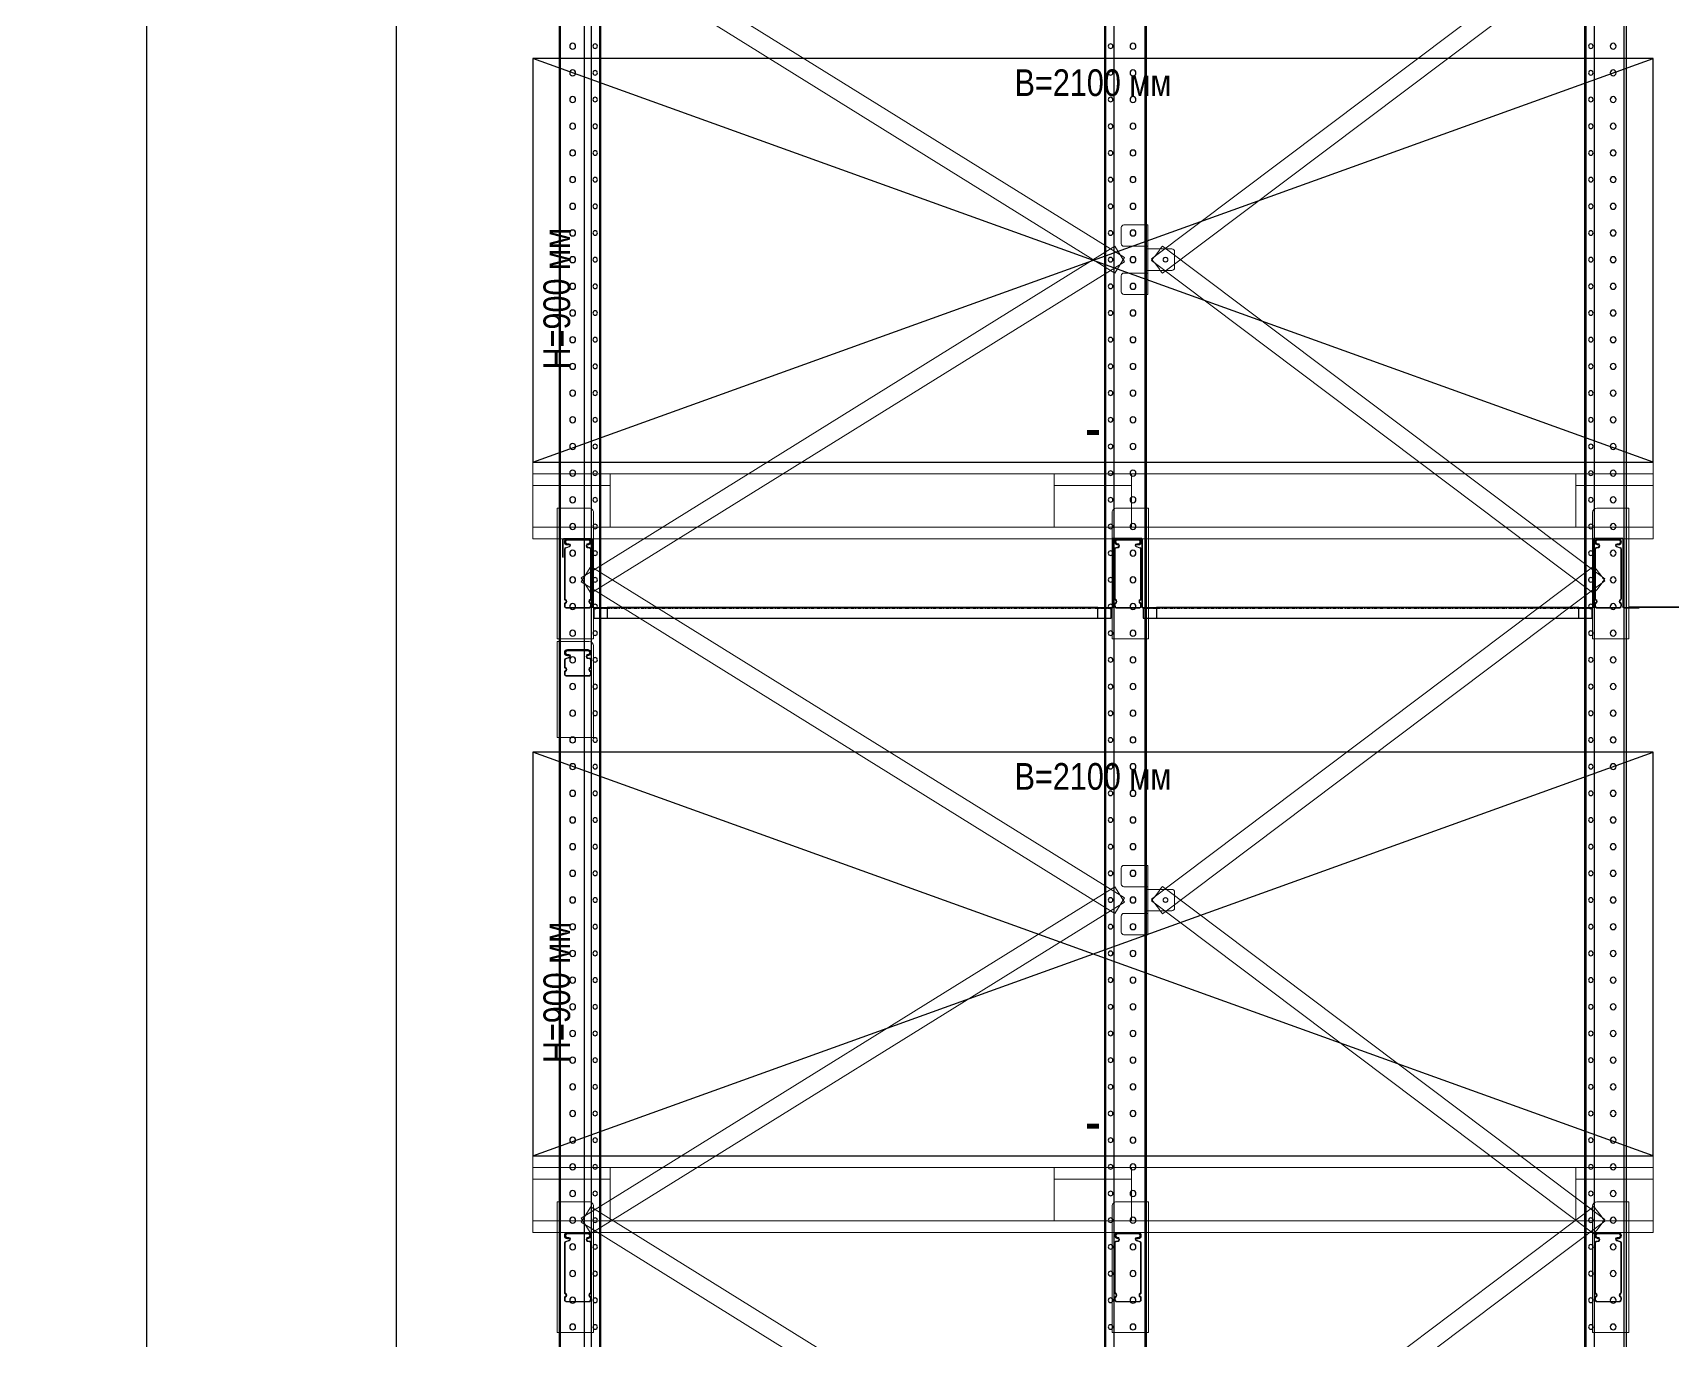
# Model space of a CAD drawing. Header units: millimetres. Extents: x 2140 to 223837, y 2113 to 170313.
# Drawn here: x 196570 to 199643, y 116220 to 118670 of the extents above; entities that cross this region are included whole.
import ezdxf

# ---------------------------------------------------------------- set-up
doc = ezdxf.new("R2010")
doc.units = ezdxf.units.MM
doc.linetypes.add('PHANTOM', pattern=[12.7, 6.35, -1.27, 1.27, -1.27, 1.27, -1.27])
doc.layers.add('0_ANNOT_Dimensions', color=7, linetype='Continuous')
doc.layers.add('2.Стойка', color=7, linetype='Continuous')
for name, color, linetype, lineweight in [('1.Балка', 5, 'Continuous', 0), ('20.Груз', 7, 'Continuous', 0), ('25.Размера', 7, 'Continuous', 0), ('42.Наращиватель рамы', 7, 'Continuous', 0), ('7.Поддон', 32, 'Continuous', 0), ('9.Раскосы', 7, 'Continuous', 0)]:
    doc.layers.add(name, color=color, linetype=linetype, lineweight=lineweight)
doc.styles.add('Arial Narrow', font='ARIALN.TTF')
doc.styles.add('GOST', font='isocpeur.ttf')
doc.styles.get("Standard").update_dxf_attribs({"font": 'isocpeur.ttf'})
doc.styles.add('Курсив', font='isocpeui.ttf')
doc.dimstyles.new('150', dxfattribs={"dimtxt": 150, "dimasz": 150, "dimexe": 1, "dimexo": 10, "dimgap": 40, "dimtad": 1, "dimdec": 0, "dimzin": 0, "dimdsep": 46, "dimtxsty": 'Standard', "dimcen": 0.09, "dimadec": 0, "dimazin": 0, "dimtfac": 1, "dimtdec": 0, "dimtofl": 0, "dimtmove": 0, "dimatfit": 3, "dimfxl": 1, "dimtolj": 1, "dimtzin": 0, "dimarcsym": 0})
doc.dimstyles.new('80', dxfattribs={"dimtxt": 80, "dimasz": 80, "dimexe": 0.18, "dimexo": 0, "dimgap": 20, "dimtad": 1, "dimdec": 0, "dimzin": 0, "dimdsep": 46, "dimtxsty": 'Курсив', "dimcen": 0.09, "dimadec": 0, "dimazin": 0, "dimtfac": 1, "dimtdec": 0, "dimtofl": 0, "dimtmove": 0, "dimatfit": 3, "dimfxl": 0.18, "dimtolj": 1, "dimtzin": 0, "dimarcsym": 0})
doc.dimstyles.new('blok40', dxfattribs={"dimtxt": 40, "dimasz": 80, "dimexe": 0.18, "dimexo": 0, "dimgap": 5, "dimtad": 1, "dimtoh": 1, "dimdec": 0, "dimzin": 0, "dimdsep": 46, "dimtxsty": 'GOST', "dimblk": 'NONE', "dimcen": 0.09, "dimse1": 1, "dimse2": 1, "dimsd1": 1, "dimsd2": 1, "dimadec": 0, "dimazin": 0, "dimtfac": 1, "dimtdec": 0, "dimtofl": 0, "dimtmove": 0, "dimatfit": 2, "dimldrblk": 'NONE', "dimfxl": 0.18, "dimtolj": 1, "dimtzin": 0, "dimarcsym": 0})
doc.dimstyles.new('Рзм блок', dxfattribs={"dimtxt": 40, "dimasz": 80, "dimexe": 0.18, "dimexo": 0, "dimgap": 5, "dimtad": 1, "dimtoh": 1, "dimdec": 0, "dimzin": 0, "dimdsep": 46, "dimtxsty": 'Курсив', "dimblk": 'NONE', "dimcen": 0.09, "dimse1": 1, "dimse2": 1, "dimsd1": 1, "dimsd2": 1, "dimadec": 0, "dimazin": 0, "dimtfac": 1, "dimtdec": 0, "dimtofl": 0, "dimtmove": 0, "dimatfit": 2, "dimldrblk": 'NONE', "dimfxl": 0.18, "dimtolj": 1, "dimtzin": 0, "dimarcsym": 0})

# ---------------------------------------------------------------- blocks, each defined once
blk = doc.blocks.new('*U452')
at = {"color": 0, "linetype": 'ByBlock'}
for p, q in [((0, 4), (0, 12204)), ((2, 4), (2, 12204)), ((60.1, 4), (60.1, 12204)), ((76, 4), (76, 12204)), ((78, 4), (78, 12204)), ((1022, 4), (1022, 12204)), ((1024, 4), (1024, 12204)), ((1039.9, 4), (1039.9, 12204)), ((1053.2, 4), (1053.2, 12204)), ((1098, 4), (1098, 12204)), ((1100, 4), (1100, 12204))]:
    blk.add_line(p, q, dxfattribs=at)
for centre, radius in [((25, 8919), 5.5), ((67, 8919), 4.25), ((1033, 8919), 4.25), ((1075, 8919), 5.5), ((25, 8869), 5.5), ((67, 8869), 4.25), ((1033, 8869), 4.25), ((1075, 8869), 5.5), ((25, 8819), 5.5), ((67, 8819), 4.25), ((1033, 8819), 4.25), ((1075, 8819), 5.5), ((25, 8769), 5.5), ((67, 8769), 4.25), ((1033, 8769), 4.25), ((1075, 8769), 5.5), ((25, 8719), 5.5), ((67, 8719), 4.25), ((1033, 8719), 4.25), ((1075, 8719), 5.5), ((25, 8669), 5.5), ((67, 8669), 4.25), ((1033, 8669), 4.25), ((1075, 8669), 5.5), ((25, 8619), 5.5), ((67, 8619), 4.25), ((1033, 8619), 4.25), ((1075, 8619), 5.5), ((25, 8569), 5.5), ((67, 8569), 4.25), ((1033, 8569), 4.25), ((1075, 8569), 5.5), ((25, 8519), 5.5), ((67, 8519), 4.25), ((1033, 8519), 4.25), ((1075, 8519), 5.5), ((25, 8469), 5.5), ((67, 8469), 4.25), ((1033, 8469), 4.25), ((1075, 8469), 5.5), ((25, 8419), 5.5), ((67, 8419), 4.25), ((1033, 8419), 4.25), ((1075, 8419), 5.5), ((25, 8369), 5.5), ((67, 8369), 4.25), ((1033, 8369), 4.25), ((1075, 8369), 5.5), ((25, 8319), 5.5), ((67, 8319), 4.25), ((1033, 8319), 4.25), ((1075, 8319), 5.5), ((25, 8269), 5.5), ((67, 8269), 4.25), ((1033, 8269), 4.25), ((1075, 8269), 5.5), ((25, 8219), 5.5), ((67, 8219), 4.25), ((1033, 8219), 4.25), ((1075, 8219), 5.5), ((25, 8169), 5.5), ((67, 8169), 4.25), ((1033, 8169), 4.25), ((1075, 8169), 5.5), ((25, 8119), 5.5), ((67, 8119), 4.25), ((1033, 8119), 4.25), ((1075, 8119), 5.5), ((25, 8069), 5.5), ((67, 8069), 4.25), ((1033, 8069), 4.25), ((1075, 8069), 5.5), ((25, 8019), 5.5), ((67, 8019), 4.25), ((1033, 8019), 4.25), ((1075, 8019), 5.5), ((25, 7969), 5.5), ((67, 7969), 4.25), ((1033, 7969), 4.25), ((1075, 7969), 5.5), ((25, 7919), 5.5), ((67, 7919), 4.25), ((1033, 7919), 4.25), ((1075, 7919), 5.5), ((25, 7869), 5.5), ((67, 7869), 4.25), ((1033, 7869), 4.25), ((1075, 7869), 5.5), ((25, 7819), 5.5), ((67, 7819), 4.25), ((1033, 7819), 4.25), ((1075, 7819), 5.5), ((25, 7769), 5.5), ((67, 7769), 4.25), ((1033, 7769), 4.25), ((1075, 7769), 5.5), ((25, 7719), 5.5), ((67, 7719), 4.25), ((1033, 7719), 4.25), ((1075, 7719), 5.5), ((25, 7669), 5.5), ((67, 7669), 4.25), ((1033, 7669), 4.25), ((1075, 7669), 5.5), ((25, 7619), 5.5), ((67, 7619), 4.25), ((1033, 7619), 4.25), ((1075, 7619), 5.5), ((25, 7569), 5.5), ((67, 7569), 4.25), ((1033, 7569), 4.25), ((1075, 7569), 5.5), ((25, 7519), 5.5), ((67, 7519), 4.25), ((1033, 7519), 4.25), ((1075, 7519), 5.5), ((25, 7469), 5.5), ((67, 7469), 4.25), ((1033, 7469), 4.25), ((1075, 7469), 5.5), ((25, 7419), 5.5), ((67, 7419), 4.25), ((1033, 7419), 4.25), ((1075, 7419), 5.5), ((25, 7369), 5.5), ((1075, 7369), 5.5), ((67, 7369), 4.25), ((1033, 7369), 4.25), ((25, 7319), 5.5), ((67, 7319), 4.25), ((1033, 7319), 4.25), ((1075, 7319), 5.5), ((25, 7269), 5.5), ((67, 7269), 4.25), ((1033, 7269), 4.25), ((1075, 7269), 5.5), ((25, 7219), 5.5), ((67, 7219), 4.25), ((1033, 7219), 4.25), ((1075, 7219), 5.5), ((25, 7169), 5.5), ((67, 7169), 4.25), ((1033, 7169), 4.25), ((1075, 7169), 5.5), ((25, 7119), 5.5), ((67, 7119), 4.25), ((1033, 7119), 4.25), ((1075, 7119), 5.5), ((25, 7069), 5.5), ((67, 7069), 4.25), ((1033, 7069), 4.25), ((1075, 7069), 5.5), ((25, 7019), 5.5), ((67, 7019), 4.25), ((1033, 7019), 4.25), ((1075, 7019), 5.5), ((25, 6969), 5.5), ((1075, 6969), 5.5), ((67, 6969), 4.25), ((1033, 6969), 4.25), ((25, 6919), 5.5), ((67, 6919), 4.25), ((1033, 6919), 4.25), ((1075, 6919), 5.5), ((25, 6869), 5.5), ((67, 6869), 4.25), ((1033, 6869), 4.25), ((1075, 6869), 5.5), ((25, 6819), 5.5), ((67, 6819), 4.25), ((1033, 6819), 4.25), ((1075, 6819), 5.5), ((25, 6769), 5.5), ((67, 6769), 4.25), ((1033, 6769), 4.25), ((1075, 6769), 5.5), ((25, 6719), 5.5), ((67, 6719), 4.25), ((1033, 6719), 4.25), ((1075, 6719), 5.5), ((25, 6669), 5.5), ((67, 6669), 4.25), ((1033, 6669), 4.25), ((1075, 6669), 5.5), ((25, 6619), 5.5), ((67, 6619), 4.25), ((1033, 6619), 4.25), ((1075, 6619), 5.5), ((25, 6569), 5.5), ((67, 6569), 4.25), ((1033, 6569), 4.25), ((1075, 6569), 5.5), ((25, 6519), 5.5), ((67, 6519), 4.25), ((1033, 6519), 4.25), ((1075, 6519), 5.5)]:
    blk.add_circle(centre, radius, dxfattribs=at)
at = {"layer": '9.Раскосы', "color": 0, "linetype": 'ByBlock'}
for p, q in [((1040.9, 9144), (40.9, 8522.9)), ((1058.8, 9115.1), (58.9, 8494)), ((41.2, 8515.1), (59.1, 8544)), ((1059.1, 7922.9), (59.1, 8544)), ((40.9, 8522.9), (58.9, 8494)), ((1041.1, 7894), (41.2, 8515.1)), ((1040.9, 7944), (40.9, 7322.9)), ((1040.9, 7944), (1058.9, 7915.1)), ((1058.9, 7915.1), (58.9, 7294)), ((1041.1, 7894), (1059.1, 7922.9)), ((41.1, 7315.1), (59.1, 7344)), ((1059.1, 6722.9), (59.1, 7344)), ((40.9, 7322.9), (58.9, 7294)), ((1041.1, 6694), (41.1, 7315.1)), ((1040.9, 6744), (41, 6122.9)), ((1040.9, 6744), (1058.9, 6715.1)), ((1058.9, 6715.1), (58.9, 6094)), ((1041.1, 6694), (1059.1, 6722.9))]:
    blk.add_line(p, q, dxfattribs=at)
blk = doc.blocks.new('*U515')
at = {"color": 0, "linetype": 'Continuous', "lineweight": 25}
for p, q in [((0, 0), (0, 12200)), ((4.5, 0), (4.5, 12200)), ((60.1, 0), (60.1, 12200)), ((76, 0), (76, 12200)), ((78, 0), (78, 12200))]:
    blk.add_line(p, q, dxfattribs=at)
for centre, radius in [((25, 8915), 5.5), ((67, 8915), 4.25), ((25, 8865), 5.5), ((67, 8865), 4.25), ((25, 8815), 5.5), ((67, 8815), 4.25), ((25, 8765), 5.5), ((67, 8765), 4.25), ((25, 8715), 5.5), ((67, 8715), 4.25), ((25, 8665), 5.5), ((67, 8665), 4.25), ((25, 8615), 5.5), ((67, 8615), 4.25), ((25, 8565), 5.5), ((67, 8565), 4.25), ((25, 8515), 5.5), ((67, 8515), 4.25), ((25, 8465), 5.5), ((67, 8465), 4.25), ((25, 8415), 5.5), ((67, 8415), 4.25), ((25, 8365), 5.5), ((67, 8365), 4.25), ((25, 8315), 5.5), ((67, 8315), 4.25), ((25, 8265), 5.5), ((67, 8265), 4.25), ((25, 8215), 5.5), ((67, 8215), 4.25), ((25, 8165), 5.5), ((67, 8165), 4.25), ((25, 8115), 5.5), ((67, 8115), 4.25), ((25, 8065), 5.5), ((67, 8065), 4.25), ((25, 8015), 5.5), ((67, 8015), 4.25), ((25, 7965), 5.5), ((67, 7965), 4.25), ((25, 7915), 5.5), ((67, 7915), 4.25), ((25, 7865), 5.5), ((67, 7865), 4.25), ((25, 7815), 5.5), ((67, 7815), 4.25), ((25, 7765), 5.5), ((67, 7765), 4.25), ((25, 7715), 5.5), ((67, 7715), 4.25), ((25, 7665), 5.5), ((67, 7665), 4.25), ((25, 7615), 5.5), ((67, 7615), 4.25), ((25, 7565), 5.5), ((67, 7565), 4.25), ((25, 7515), 5.5), ((67, 7515), 4.25), ((25, 7465), 5.5), ((67, 7465), 4.25), ((25, 7415), 5.5), ((67, 7415), 4.25), ((25, 7365), 5.5), ((67, 7365), 4.25), ((25, 7315), 5.5), ((67, 7315), 4.25), ((25, 7265), 5.5), ((67, 7265), 4.25), ((25, 7215), 5.5), ((67, 7215), 4.25), ((25, 7165), 5.5), ((67, 7165), 4.25), ((25, 7115), 5.5), ((67, 7115), 4.25), ((25, 7065), 5.5), ((67, 7065), 4.25), ((25, 7015), 5.5), ((67, 7015), 4.25), ((25, 6965), 5.5), ((67, 6965), 4.25), ((25, 6915), 5.5), ((67, 6915), 4.25), ((25, 6865), 5.5), ((67, 6865), 4.25), ((25, 6815), 5.5), ((67, 6815), 4.25), ((25, 6765), 5.5), ((67, 6765), 4.25), ((25, 6715), 5.5), ((67, 6715), 4.25), ((25, 6665), 5.5), ((67, 6665), 4.25), ((25, 6615), 5.5), ((67, 6615), 4.25), ((25, 6565), 5.5), ((67, 6565), 4.25), ((25, 6515), 5.5), ((67, 6515), 4.25)]:
    blk.add_circle(centre, radius, dxfattribs=at)
blk = doc.blocks.new('*D428')
at = {"layer": 'Defpoints', "color": 0, "linetype": 'ByBlock', "transparency": 16777216}
for p in [(23.2, 2.4), (23.2, 2.4), (-802.8, -625.6)]:
    blk.add_point(p, dxfattribs=at)
at = {"layer": 'Defpoints', "color": 0, "linetype": 'ByBlock', "transparency": 16777216, "insert": (-782.1, -588.2), "char_height": 15, "attachment_point": 5, "rotation": 36.9733, "style": 'Курсив'}
blk.add_mtext('\\A1;1038', dxfattribs=at)
blk = doc.blocks.new('_None')
blk = doc.blocks.new('*D426')
at = {"layer": 'Defpoints', "color": 0, "linetype": 'ByBlock', "transparency": 16777216}
for p in [(-823.2, 598.4), (8.8, -21.6), (8.8, -21.6)]:
    blk.add_point(p, dxfattribs=at)
at = {"layer": 'Defpoints', "color": 0, "linetype": 'ByBlock', "transparency": 16777216, "insert": (-781.5, 589), "char_height": 15, "attachment_point": 5, "rotation": 323.0267, "style": 'Курсив'}
blk.add_mtext('\\A1;1038', dxfattribs=at)
blk = doc.blocks.new('*U461')
at = {"color": 0, "linetype": 'ByBlock'}
for p, q in [((-22, 10), (-22, -20)), ((23, 15), (-17, 15)), ((23, 15), (28, 15)), ((25.5, 15), (25.5, -25)), ((28, 15), (28, -25)), ((-17, -25), (23, -25)), ((28, -25), (23, -25)), ((25.5, -25), (25.5, -30)), ((25.5, -30), (30.5, -30)), ((25.5, -70), (25.5, -30)), ((28, -25), (28, -30)), ((28, -70), (28, -30)), ((73, -30), (30.5, -30)), ((78, -65), (78, -35)), ((-22, -80), (-22, -110)), ((23, -75), (-17, -75)), ((23, -75), (28, -75)), ((30.5, -70), (25.5, -70)), ((25.5, -70), (25.5, -75)), ((25.5, -75), (25.5, -115)), ((28, -70), (28, -75)), ((28, -75), (28, -115)), ((30.5, -70), (73, -70)), ((-17, -115), (23, -115)), ((28, -115), (23, -115))]:
    blk.add_line(p, q, dxfattribs=at)
for centre, radius in [((0, 0), 5.5), ((61, -50), 4.5), ((0, -100), 5.5)]:
    blk.add_circle(centre, radius, dxfattribs=at)
for centre, start, end in [((-17, 10), 90, 180), ((-17, -20), 180, 270), ((73, -35), 0, 90), ((-17, -80), 90, 180), ((73, -65), 270, 0), ((-17, -110), 180, 270)]:
    blk.add_arc(centre, 5, start, end, dxfattribs=at)
blk = doc.blocks.new('*U942')
at = {"layer": '42.Наращиватель рамы', "linetype": 'ByBlock', "rotation": 180}
blk.add_blockref('*U461', (29, -50), dxfattribs=at)
blk = doc.blocks.new('*U939')
at = {"color": 0, "linetype": 'ByBlock', "lineweight": -2, "transparency": 16777216}
for p in [(0, 8400), (0, 7200)]:
    blk.add_blockref('*U942', p, dxfattribs=at)
blk = doc.blocks.new('*D974')
at = {"layer": '0_ANNOT_Dimensions', "color": 0, "lineweight": -2, "transparency": 16777216}
for p, q in [((197607, 121929.5), (196782.6, 121929.5)), ((196783.6, 121779.5), (196783.6, 109879.5)), ((197584.3, 109729.5), (196782.6, 109729.5))]:
    blk.add_line(p, q, dxfattribs=at)
at = {"layer": '0_ANNOT_Dimensions', "color": 0, "transparency": 16777216}
for points in [[(196758.6, 121779.5), (196808.6, 121779.5), (196783.6, 121929.5)], [(196758.6, 109879.5), (196808.6, 109879.5), (196783.6, 109729.5)]]:
    blk.add_solid(points, dxfattribs=at)
at = {"layer": 'Defpoints', "color": 0, "transparency": 16777216}
for p in [(197617, 121929.5), (196783.6, 109729.5), (197594.3, 109729.5)]:
    blk.add_point(p, dxfattribs=at)
at = {"layer": '0_ANNOT_Dimensions', "color": 0, "transparency": 16777216, "insert": (196668.6, 115829.5), "char_height": 150, "attachment_point": 5, "rotation": 90}
blk.add_mtext('\\A1;12200', dxfattribs=at)
blk = doc.blocks.new('*D975')
at = {"layer": '0_ANNOT_Dimensions', "color": 0, "lineweight": -2, "transparency": 16777216}
for p, q in [((197497, 120621.3), (197250, 120621.3)), ((197251, 120471.3), (197251, 109872.5)), ((197747, 109722.5), (197250, 109722.5))]:
    blk.add_line(p, q, dxfattribs=at)
at = {"layer": '0_ANNOT_Dimensions', "color": 0, "transparency": 16777216}
for points in [[(197226, 120471.3), (197276, 120471.3), (197251, 120621.3)], [(197226, 109872.5), (197276, 109872.5), (197251, 109722.5)]]:
    blk.add_solid(points, dxfattribs=at)
at = {"layer": 'Defpoints', "color": 0, "transparency": 16777216}
for p in [(197507, 120621.3), (197251, 109722.5), (197757, 109722.5)]:
    blk.add_point(p, dxfattribs=at)
at = {"layer": '0_ANNOT_Dimensions', "color": 0, "transparency": 16777216, "insert": (197136, 115171.9), "char_height": 150, "attachment_point": 5, "rotation": 90}
blk.add_mtext('\\A1;10899', dxfattribs=at)
blk = doc.blocks.new('*U922')
at = {"layer": '1.Балка', "color": 0, "linetype": 'ByBlock'}
for p, q in [((-14.2, -29.5), (-14.2, -29.5)), ((-9.8, -23.2), (28.8, -23.2)), ((-9.8, -24.4), (-9.8, -23.2)), ((-9.8, -24.4), (28.8, -24.4)), ((-9.8, -24.4), (28.8, -24.4)), ((-9.8, -25.6), (-9.8, -24.4)), ((-9.8, -25.6), (28.8, -25.6)), ((28.8, -23.2), (28.8, -24.4)), ((28.8, -24.4), (28.8, -25.6)), ((1017, -30.3), (1017, -30.3)), ((1059.8, -23.2), (1021.2, -23.2)), ((1021.2, -23.2), (1021.2, -24.4)), ((1059.8, -24.4), (1021.2, -24.4)), ((1059.8, -24.4), (1021.2, -24.4)), ((1021.2, -24.4), (1021.2, -25.6)), ((1059.8, -25.6), (1021.2, -25.6)), ((1059.8, -24.4), (1059.8, -23.2)), ((1059.8, -25.6), (1059.8, -24.4)), ((1064.3, -29.5), (1064.3, -29.5)), ((-15.5, -135.2), (-15.5, -42.5)), ((-15.5, -42.5), (-14.3, -42.5)), ((-14.3, -135.2), (-14.3, -42.5)), ((-13.5, -39.7), (-6.8, -37.2)), ((-13.1, -40.8), (-13.5, -39.7)), ((-13.1, -40.8), (-6.4, -38.4)), ((-7.5, -32.2), (-9.8, -32.2)), ((-9.8, -33.4), (-9.8, -32.2)), ((-7.5, -33.4), (-9.8, -33.4)), ((-7.5, -33.4), (-9.8, -33.4)), ((-9.8, -34.6), (-9.8, -33.4)), ((-7.5, -34.6), (-9.8, -34.6)), ((-7.5, -32.2), (-7.5, -33.4)), ((-7.5, -33.4), (-7.5, -34.6)), ((-6.8, -37.2), (-6.4, -38.4)), ((26.5, -33.4), (26.5, -32.2)), ((28.8, -32.2), (26.5, -32.2)), ((28.8, -33.4), (26.5, -33.4)), ((27.9, -39.7), (28.2, -38.5)), ((27.9, -39.7), (31.8, -40.4)), ((28.2, -38.5), (32, -39.2)), ((28.6, -34.6), (28.6, -33.4)), ((28.8, -32.2), (28.8, -33.4)), ((32, -39.2), (31.8, -40.4)), ((33.3, -42.2), (33.3, -135.2)), ((33.3, -42.2), (34.5, -42.2)), ((34.5, -42.2), (34.5, -135.2)), ((1015.5, -42.2), (1015.5, -135.2)), ((1016.7, -42.2), (1015.5, -42.2)), ((1016.7, -42.2), (1016.7, -135.2)), ((1021.8, -38.5), (1018, -39.2)), ((1018, -39.2), (1018.2, -40.4)), ((1022.1, -39.7), (1018.2, -40.4)), ((1021.2, -32.2), (1023.5, -32.2)), ((1021.2, -32.2), (1021.2, -33.4)), ((1021.2, -33.4), (1023.5, -33.4)), ((1021.4, -34.6), (1021.4, -33.4)), ((1022.1, -39.7), (1021.8, -38.5)), ((1023.5, -33.4), (1023.5, -32.2)), ((1056.8, -37.2), (1056.4, -38.4)), ((1063.1, -40.8), (1056.4, -38.4)), ((1063.5, -39.7), (1056.8, -37.2)), ((1057.5, -32.2), (1059.8, -32.2)), ((1057.5, -32.2), (1057.5, -33.4)), ((1057.5, -33.4), (1059.8, -33.4)), ((1057.5, -33.4), (1057.5, -34.6)), ((1057.5, -33.4), (1059.8, -33.4)), ((1057.5, -34.6), (1059.8, -34.6)), ((1059.8, -33.4), (1059.8, -32.2)), ((1059.8, -34.6), (1059.8, -33.4)), ((1063.1, -40.8), (1063.5, -39.7)), ((1064.3, -135.2), (1064.3, -42.5)), ((1065.5, -42.5), (1064.3, -42.5)), ((1065.5, -135.2), (1065.5, -42.5)), ((-14.3, -135.2), (-15.5, -135.2)), ((-15.5, -148.2), (-15.5, -145.5)), ((-15.5, -145.5), (-14.3, -145.5)), ((-14.3, -148.2), (-15.5, -148.2)), ((-14.3, -148.2), (-14.3, -145.5)), ((-14, -137.8), (-13.4, -136.7)), ((-14, -142.9), (-13.4, -144)), ((29.5, -152), (-10.5, -152)), ((-10.5, -153.2), (-10.5, -152)), ((29.5, -153.2), (-10.5, -153.2)), ((29.5, -152), (29.5, -153.2)), ((33, -137.8), (32.4, -136.7)), ((33, -142.9), (32.4, -144)), ((34.5, -135.2), (33.3, -135.2)), ((33.3, -145.5), (33.3, -148.2)), ((33.3, -145.5), (34.5, -145.5)), ((34.5, -148.2), (33.3, -148.2)), ((34.5, -145.5), (34.5, -148.2)), ((1015.5, -135.2), (1016.7, -135.2)), ((1015.5, -145.5), (1015.5, -148.2)), ((1016.7, -145.5), (1015.5, -145.5)), ((1015.5, -148.2), (1016.7, -148.2)), ((1016.7, -145.5), (1016.7, -148.2)), ((1017, -137.8), (1017.6, -136.7)), ((1017, -142.9), (1017.6, -144)), ((1020.5, -152), (1060.5, -152)), ((1020.5, -152), (1020.5, -153.2)), ((1020.5, -153.2), (1060.5, -153.2)), ((1060.5, -153.2), (1060.5, -152)), ((1064, -137.8), (1063.4, -136.7)), ((1064, -142.9), (1063.4, -144)), ((1064.3, -135.2), (1065.5, -135.2)), ((1064.3, -148.2), (1064.3, -145.5)), ((1065.5, -145.5), (1064.3, -145.5)), ((1064.3, -148.2), (1065.5, -148.2)), ((1065.5, -148.2), (1065.5, -145.5))]:
    blk.add_line(p, q, dxfattribs=at)
for points in [[(-29, 34.3), (-29, -210.7), (-21, -210.7), (39, -210.7), (39, 26.3, 0.414214), (31, 34.3), (-21, 34.3), (-29, 34.3), (-25, 34.3), (-25, -210.7)], [(1079, 34.3), (1079, -210.7), (1071, -210.7), (1011, -210.7), (1011, 26.3, -0.414214), (1019, 34.3), (1071, 34.3), (1079, 34.3), (1075, 34.3), (1075, -210.7)]]:
    blk.add_lwpolyline(points, format="xyb", dxfattribs=at)
for centre, radius, start, end in [((-9.8, -28.9), 5.71, 90, 270), ((-9.8, -28.9), 4.51, 90, 270), ((-9.8, -28.9), 4.5, 90, 270), ((-9.8, -28.9), 3.3, 90, 270), ((28.8, -28.9), 5.71, 267.83, 90), ((28.8, -28.9), 4.51, 267.83, 90), ((28.8, -28.9), 4.5, 270, 90), ((28.8, -28.9), 3.3, 270, 90), ((1021.2, -28.9), 5.71, 90, 272.17), ((1021.2, -28.9), 4.51, 90, 272.17), ((1021.2, -28.9), 4.5, 90, 270), ((1021.2, -28.9), 3.3, 90, 270), ((1059.8, -28.9), 5.71, 270, 90), ((1059.8, -28.9), 4.51, 270, 90), ((1059.8, -28.9), 4.5, 270, 90), ((1059.8, -28.9), 3.3, 270, 90), ((-12.5, -42.5), 3, 110, 180), ((-12.5, -42.5), 1.8, 110, 180), ((-7.5, -35.4), 3.2, 290, 90), ((-7.5, -35.4), 2, 290, 90), ((28.5, -36.6), 3.2, 87.83, 260), ((28.5, -36.6), 2, 87.83, 260), ((31.5, -42.2), 1.8, 0, 80), ((31.5, -42.2), 3, 0, 80), ((1018.5, -42.2), 3, 100, 180), ((1018.5, -42.2), 1.8, 100, 180), ((1021.5, -36.6), 3.2, 280, 92.17), ((1021.5, -36.6), 2, 280, 92.17), ((1057.5, -35.4), 3.2, 90, 250), ((1057.5, -35.4), 2, 90, 250), ((1062.5, -42.5), 1.8, 0, 70), ((1062.5, -42.5), 3, 0, 70), ((-12.5, -135.2), 3, 180, 240), ((-12.5, -145.5), 3, 120, 180), ((-10.5, -148.2), 5, 180, 270), ((-12.5, -135.2), 1.8, 180, 240), ((-12.5, -145.5), 1.8, 120, 180), ((-10.5, -148.2), 3.8, 180, 270), ((-15.5, -140.4), 3, 300, 60), ((-15.5, -140.4), 4.2, 300, 60), ((29.5, -148.2), 3.8, 270, 0), ((29.5, -148.2), 5, 270, 0), ((34.5, -140.4), 4.2, 120, 240), ((34.5, -140.4), 3, 120, 240), ((31.5, -135.2), 1.8, 300, 0), ((31.5, -145.5), 1.8, 0, 60), ((31.5, -135.2), 3, 300, 0), ((31.5, -145.5), 3, 0, 60), ((1018.5, -135.2), 3, 180, 240), ((1018.5, -145.5), 3, 120, 180), ((1020.5, -148.2), 5, 180, 270), ((1018.5, -135.2), 1.8, 180, 240), ((1018.5, -145.5), 1.8, 120, 180), ((1020.5, -148.2), 3.8, 180, 270), ((1015.5, -140.4), 3, 300, 60), ((1015.5, -140.4), 4.2, 300, 60), ((1060.5, -148.2), 3.8, 270, 0), ((1060.5, -148.2), 5, 270, 0), ((1065.5, -140.4), 4.2, 120, 240), ((1065.5, -140.4), 3, 120, 240), ((1062.5, -135.2), 1.8, 300, 0), ((1062.5, -145.5), 1.8, 0, 60), ((1062.5, -135.2), 3, 300, 0), ((1062.5, -145.5), 3, 0, 60)]:
    blk.add_arc(centre, radius, start, end, dxfattribs=at)
blk = doc.blocks.new('*D930')
at = {"layer": 'Defpoints', "color": 0, "transparency": 16777216}
for p in [(-29, -196.2), (-29, -210.3), (39, -193.1)]:
    blk.add_point(p, dxfattribs=at)
at = {"layer": '0_ANNOT_Dimensions', "color": 0, "transparency": 16777216, "insert": (7.2, -200.3), "char_height": 10, "attachment_point": 5, "style": 'Курсив'}
blk.add_mtext('\\A1;close', dxfattribs=at)
blk = doc.blocks.new('*D1199')
at = {"layer": 'Defpoints', "color": 0, "linetype": 'ByBlock', "transparency": 16777216}
for p in [(-1050, 900), (-1050, 0), (-1050, 0)]:
    blk.add_point(p, dxfattribs=at)
at = {"layer": '20.Груз', "color": 0, "linetype": 'ByBlock', "transparency": 16777216, "insert": (-1004.5, 450), "char_height": 50, "attachment_point": 5, "rotation": 90, "style": 'Arial Narrow'}
blk.add_mtext('\\A1;H=900 мм', dxfattribs=at)
blk = doc.blocks.new('*D1200')
at = {"layer": 'Defpoints', "color": 0, "linetype": 'ByBlock', "transparency": 16777216}
for p in [(-1050, 900), (1050, 900), (1050, 900)]:
    blk.add_point(p, dxfattribs=at)
at = {"layer": '20.Груз', "color": 0, "linetype": 'ByBlock', "transparency": 16777216, "insert": (0, 854.5), "char_height": 50, "attachment_point": 5, "style": 'Arial Narrow'}
blk.add_mtext('\\A1;B=2100 мм', dxfattribs=at)
blk = doc.blocks.new('*D1201')
at = {"layer": 'Defpoints', "color": 0, "linetype": 'ByBlock', "transparency": 16777216}
for p in [(0, 900, 0), (0, 0, 0), (0, 0)]:
    blk.add_point(p, dxfattribs=at)
at = {"layer": '25.Размера', "color": 0, "linetype": 'ByBlock', "transparency": 16777216, "insert": (0, 208.6), "char_height": 80, "attachment_point": 5, "style": 'Arial Narrow'}
blk.add_mtext('\\A1;-', dxfattribs=at)
blk = doc.blocks.new('*U770')
h = blk.add_hatch(color=0)
h.dxf.hatch_style = 1
h.paths.add_polyline_path([(-14.3, 0, -0.315299), (-13.1, 1.7), (-6.4, 4.1, 0.8391), (-7.5, 10.3), (-9.8, 10.3, -1), (-9.8, 16.9), (28.8, 16.9, -1), (28.8, 10.3), (26.5, 10.3), (26.5, 9.1), (28.8, 9.1, 1), (28.8, 18.1), (-9.8, 18.1, 1), (-9.8, 9.1), (-7.5, 9.1, -0.8391), (-6.8, 5.3), (-13.5, 2.8, 0.315299), (-15.5, 0), (-15.5, -12.7, 0.267949), (-14, -15.3, -0.57735), (-14, -20.4, 0.267949), (-15.5, -23), (-15.5, -25.7, 0.414214), (-10.5, -30.7), (29.5, -30.7, 0.414214), (34.5, -25.7), (34.5, -23, 0.267949), (33, -20.4, -0.57735), (33, -15.3, 0.267949), (34.5, -12.7), (34.5, 0.3, 0.36397), (32, 3.3), (28.2, 4, -0.933903), (28.6, 7.9, 1.019119), (28.8, 19.3), (-9.8, 19.3, 1), (-9.8, 7.9), (-7.5, 7.9), (-7.5, 9.1), (-9.8, 9.1, -1), (-9.8, 18.1), (28.8, 18.1, -1.019119), (28.6, 9.1, 0.933903), (27.9, 2.8), (31.8, 2.1, -0.36397), (33.3, 0.3), (33.3, -12.7, -0.267949), (32.4, -14.2, 0.57735), (32.4, -21.5, -0.267949), (33.3, -23), (33.3, -25.7, -0.414214), (29.5, -29.5), (-10.5, -29.5, -0.414214), (-14.3, -25.7), (-14.3, -23, -0.267949), (-13.4, -21.5, 0.57735), (-13.4, -14.2, -0.267949), (-14.3, -12.7)])
at = {"color": 9, "true_color": 0xc7c8ca}
for centre in [(0, 50), (0, 0)]:
    blk.add_circle(centre, 5.5, dxfattribs=at)
at = {"layer": '1.Балка', "color": 0, "linetype": 'ByBlock'}
for p, q in [((-29, -145.7), (-29, 34.3)), ((-29, 34.3), (-21, 34.3)), ((-25, 34.3), (-25, -145.7)), ((31, 34.3), (-21, 34.3)), ((-15.5, -12.7), (-15.5, 0)), ((-14.3, -12.7), (-14.3, 0)), ((-14.2, 13), (-14.2, 13)), ((-13.5, 2.8), (-6.8, 5.3)), ((-13.1, 1.7), (-6.4, 4.1)), ((-9.8, 19.3), (28.8, 19.3)), ((-9.8, 18.1), (28.8, 18.1)), ((-9.8, 18.1), (28.8, 18.1)), ((-9.8, 16.9), (28.8, 16.9)), ((-7.5, 10.3), (-9.8, 10.3)), ((-7.5, 9.1), (-9.8, 9.1)), ((-7.5, 9.1), (-9.8, 9.1)), ((-7.5, 7.9), (-9.8, 7.9)), ((-7.5, 9.1), (-7.5, 7.9)), ((26.5, 9.1), (26.5, 10.3)), ((28.8, 10.3), (26.5, 10.3)), ((28.8, 9.1), (26.5, 9.1)), ((27.9, 2.8), (31.8, 2.1)), ((28.2, 4), (32, 3.3)), ((33.1, 12.2), (33.1, 12.2)), ((33.3, 0.3), (33.3, -12.7)), ((34.5, 0.3), (34.5, -12.7)), ((39, -145.7), (39, 26.3)), ((-15.5, -25.7), (-15.5, -23)), ((-14.3, -25.7), (-14.3, -23)), ((29.5, -29.5), (-10.5, -29.5)), ((29.5, -30.7), (-10.5, -30.7)), ((33.3, -23), (33.3, -25.7)), ((34.5, -23), (34.5, -25.7)), ((-21, -145.7), (-29, -145.7)), ((39, -145.7), (-21, -145.7))]:
    blk.add_line(p, q, dxfattribs=at)
for centre, radius, start, end in [((31, 26.3), 8, 0, 90), ((-9.8, 13.6), 5.71, 90, 270), ((-12.5, 0), 3, 110, 180), ((-9.8, 13.6), 4.51, 90, 270), ((-9.8, 13.6), 4.5, 90, 270), ((-12.5, 0), 1.8, 110, 180), ((-9.8, 13.6), 3.3, 90, 270), ((-7.5, 7.1), 3.2, 290, 90), ((-7.5, 7.1), 2, 290, 90), ((28.5, 5.9), 3.2, 87.83, 260), ((28.5, 5.9), 2, 87.83, 260), ((28.8, 13.6), 5.71, 267.83, 90), ((28.8, 13.6), 4.51, 267.83, 90), ((28.8, 13.6), 4.5, 270, 90), ((28.8, 13.6), 3.3, 270, 90), ((31.5, 0.3), 1.8, 0, 80), ((31.5, 0.3), 3, 0, 80), ((-12.5, -12.7), 3, 180, 240), ((-12.5, -23), 3, 120, 180), ((-10.5, -25.7), 5, 180, 270), ((-12.5, -12.7), 1.8, 180, 240), ((-12.5, -23), 1.8, 120, 180), ((-10.5, -25.7), 3.8, 180, 270), ((-15.5, -17.9), 3, 300, 60), ((-15.5, -17.9), 4.2, 300, 60), ((29.5, -25.7), 3.8, 270, 0), ((29.5, -25.7), 5, 270, 0), ((34.5, -17.9), 4.2, 120, 240), ((34.5, -17.9), 3, 120, 240), ((31.5, -12.7), 1.8, 300, 0), ((31.5, -23), 1.8, 0, 60), ((31.5, -12.7), 3, 300, 0), ((31.5, -23), 3, 0, 60)]:
    blk.add_arc(centre, radius, start, end, dxfattribs=at)
blk = doc.blocks.new('*U1550')
at = {"layer": '1.Балка', "color": 3}
blk.add_blockref('*U770', (-5, 70.1), dxfattribs=at)
blk = doc.blocks.new('*U1551')
at = {"color": 0, "linetype": 'ByBlock', "lineweight": -2, "transparency": 16777216}
for p in [(0, 4000), (0, 0)]:
    blk.add_blockref('*U1550', p, dxfattribs=at)
blk = doc.blocks.new('экр1')
at = {"color": 0, "linetype": 'Continuous', "lineweight": 25}
for p, q in [((-1003.8, 0.8), (-1055.8, 0.8)), ((-1003.8, 0), (-1055.8, 0)), ((26, 0.8), (-26, 0.8)), ((26, 0), (-26, 0)), ((-1057.8, -1.2), (-1057.8, -127.2)), ((-1057, -1.2), (-1057, -127.2)), ((-1002.6, -127.2), (-1002.6, -1.2)), ((-1001.8, -127.2), (-1001.8, -1.2)), ((-28, -1.2), (-28, -127.2)), ((-27.2, -1.2), (-27.2, -127.2)), ((27.2, -34.2), (27.2, -1.2)), ((28, -34.2), (28, -1.2)), ((28, -34.2), (27.2, -34.2)), ((-1088, -129.2), (-1088, -128.4)), ((-1059, -128.4), (-1088, -128.4)), ((-1059, -129.2), (-1088, -129.2)), ((-974.8, -128.4), (-1000.6, -128.4)), ((-974.8, -129.2), (-1000.6, -129.2)), ((-999.9, -129.2), (-999.9, -130.4)), ((-999.9, -148.4), (-999.9, -130.4)), ((-974.8, -148.4), (-999.9, -148.4)), ((-974.8, -130.4), (-974.8, -128.4)), ((-974.8, -128.4), (-55, -128.4)), ((-974.8, -148.4), (-974.8, -130.4)), ((-55, -148.4), (-974.8, -148.4)), ((-55, -128.4), (-55, -130.4)), ((-29.2, -128.4), (-55, -128.4)), ((-29.2, -129.2), (-55, -129.2)), ((-55, -130.4), (-55, -148.4)), ((-29.9, -148.4), (-55, -148.4)), ((-29.9, -130.4), (-29.9, -129.2)), ((-29.9, -130.4), (-29.9, -148.4))]:
    blk.add_line(p, q, dxfattribs=at)
at = {"color": 0, "linetype": 'PHANTOM', "lineweight": 18}
for p, q in [((-1055.8, 0.8), (-1055.8, 0)), ((-1003.8, 0), (-1003.8, 0.8)), ((-26, 0.8), (-26, 0)), ((26, 0), (26, 0.8)), ((-1057, -1.2), (-1057.8, -1.2)), ((-1001.8, -1.2), (-1002.6, -1.2)), ((-27.2, -1.2), (-28, -1.2)), ((28, -1.2), (27.2, -1.2)), ((-1059, -129.2), (-1059, -128.4)), ((-1057.8, -127.2), (-1057, -127.2)), ((-1002.6, -127.2), (-1001.8, -127.2)), ((-1000.6, -128.4), (-1000.6, -129.2)), ((-999.9, -130.4), (-974.8, -130.4)), ((-55, -130.4), (-974.8, -130.4)), ((-55, -130.4), (-29.9, -130.4)), ((-29.2, -129.2), (-29.2, -128.4)), ((-28, -127.2), (-27.2, -127.2))]:
    blk.add_line(p, q, dxfattribs=at)
at = {"color": 0, "linetype": 'Continuous', "lineweight": 25}
for centre, radius, start, end in [((-1055.8, -1.2), 2, 90, 180), ((-1055.8, -1.2), 1.2, 90, 180), ((-1003.8, -1.2), 2, 0, 90), ((-1003.8, -1.2), 1.2, 0, 90), ((-26, -1.2), 2, 90, 180), ((-26, -1.2), 1.2, 90, 180), ((26, -1.2), 2, 0, 90), ((26, -1.2), 1.2, 0, 90), ((-1059, -127.2), 2, 270, 0), ((-1059, -127.2), 1.2, 270, 0), ((-1000.6, -127.2), 2, 180, 270), ((-1000.6, -127.2), 1.2, 180, 270), ((-29.2, -127.2), 2, 270, 0), ((-29.2, -127.2), 1.2, 270, 0)]:
    blk.add_arc(centre, radius, start, end, dxfattribs=at)
blk = doc.blocks.new('эк2')
at = {"color": 0, "linetype": 'Continuous', "lineweight": 25}
for p, q in [((-875.2, 0.8), (-927.2, 0.8)), ((-875.2, 0), (-927.2, 0)), ((26, 0.8), (-26, 0.8)), ((26, 0), (-26, 0)), ((-929.2, -1.2), (-929.2, -128)), ((-928.4, -1.2), (-928.4, -128)), ((-874, -128), (-874, -1.2)), ((-873.2, -128), (-873.2, -1.2)), ((-28, -1.2), (-28, -128)), ((-27.2, -1.2), (-27.2, -128)), ((27.2, -34.2), (27.2, -1.2)), ((28, -34.2), (28, -1.2)), ((28, -34.2), (27.2, -34.2)), ((-959.4, -130), (-959.4, -129.2)), ((-930.4, -129.2), (-959.4, -129.2)), ((-930.4, -130), (-959.4, -130)), ((-846.2, -129.2), (-872, -129.2)), ((-846.2, -130), (-872, -130)), ((-871.3, -130), (-871.3, -131.2)), ((-871.3, -149.2), (-871.3, -131.2)), ((-846.2, -149.2), (-871.3, -149.2)), ((-846.2, -131.2), (-846.2, -129.2)), ((-846.2, -129.2), (-55, -129.2)), ((-846.2, -149.2), (-846.2, -131.2)), ((-55, -149.2), (-846.2, -149.2)), ((-55, -129.2), (-55, -131.2)), ((-29.2, -129.2), (-55, -129.2)), ((-29.2, -130), (-55, -130)), ((-55, -131.2), (-55, -149.2)), ((-29.9, -149.2), (-55, -149.2)), ((-29.9, -131.2), (-29.9, -130)), ((-29.9, -131.2), (-29.9, -149.2))]:
    blk.add_line(p, q, dxfattribs=at)
at = {"color": 0, "linetype": 'PHANTOM', "lineweight": 18}
for p, q in [((-927.2, 0.8), (-927.2, 0)), ((-875.2, 0), (-875.2, 0.8)), ((-26, 0.8), (-26, 0)), ((26, 0), (26, 0.8)), ((-928.4, -1.2), (-929.2, -1.2)), ((-873.2, -1.2), (-874, -1.2)), ((-27.2, -1.2), (-28, -1.2)), ((28, -1.2), (27.2, -1.2)), ((-930.4, -130), (-930.4, -129.2)), ((-929.2, -128), (-928.4, -128)), ((-874, -128), (-873.2, -128)), ((-872, -129.2), (-872, -130)), ((-871.3, -131.2), (-846.2, -131.2)), ((-55, -131.2), (-846.2, -131.2)), ((-55, -131.2), (-29.9, -131.2)), ((-29.2, -130), (-29.2, -129.2)), ((-28, -128), (-27.2, -128))]:
    blk.add_line(p, q, dxfattribs=at)
at = {"color": 0, "linetype": 'Continuous', "lineweight": 25}
for centre, radius, start, end in [((-927.2, -1.2), 2, 90, 180), ((-927.2, -1.2), 1.2, 90, 180), ((-875.2, -1.2), 2, 0, 90), ((-875.2, -1.2), 1.2, 0, 90), ((-26, -1.2), 2, 90, 180), ((-26, -1.2), 1.2, 90, 180), ((26, -1.2), 2, 0, 90), ((26, -1.2), 1.2, 0, 90), ((-930.4, -128), 2, 270, 0), ((-930.4, -128), 1.2, 270, 0), ((-872, -128), 2, 180, 270), ((-872, -128), 1.2, 180, 270), ((-29.2, -128), 2, 270, 0), ((-29.2, -128), 1.2, 270, 0)]:
    blk.add_arc(centre, radius, start, end, dxfattribs=at)
blk = doc.blocks.new('*U1724')
at = {"color": 6}
blk.add_lwpolyline([(-95, -54), (95, -54), (95, -55), (-95, -55)], close=True, dxfattribs=at)
at = {"color": 6, "xscale": -1}
for name, p in [('экр1', (-2065.5, 73.4)), ('эк2', (-1035.7, 74.2))]:
    blk.add_blockref(name, p, dxfattribs=at)
blk = doc.blocks.new('*U1725')
at = {"color": 0, "linetype": 'ByBlock', "lineweight": -2, "transparency": 16777216}
blk.add_blockref('*U1724', (0, 4000), dxfattribs=at)
blk = doc.blocks.new('*U427')
at = {"layer": '9.Раскосы', "color": 0, "linetype": 'ByBlock'}
for p, q in [((-823.2, -598.4), (5.8, 25.6)), ((7.3, 23.6), (5.8, 25.6)), ((8.9, 21.4), (7.3, 23.6)), ((9.9, 20.1), (8.9, 21.4)), ((10.7, 19.1), (9.9, 20.1)), ((11.6, 17.8), (10.7, 19.1)), ((20.3, 6.2), (11.6, 17.8)), ((21.3, 5), (20.3, 6.2)), ((22.1, 3.9), (21.3, 5)), ((23, 2.7), (22.1, 3.9)), ((24.7, 0.4), (23, 2.7)), ((26.2, -1.6), (24.7, 0.4)), ((-802.8, -625.6), (26.2, -1.6)), ((-821.7, -600.4), (-823.2, -598.4)), ((-820, -602.7), (-821.7, -600.4)), ((-819.1, -603.9), (-820, -602.7)), ((-818.3, -605), (-819.1, -603.9)), ((-817.3, -606.2), (-818.3, -605)), ((-808.6, -617.8), (-817.3, -606.2)), ((-807.7, -619.1), (-808.6, -617.8)), ((-806.9, -620.1), (-807.7, -619.1)), ((-805.9, -621.4), (-806.9, -620.1)), ((-804.3, -623.6), (-805.9, -621.4)), ((-802.8, -625.6), (-804.3, -623.6))]:
    blk.add_line(p, q, dxfattribs=at)
for centre in [(0, 0), (-797, -600)]:
    blk.add_circle(centre, 4.25, dxfattribs=at)
at = {"layer": 'Defpoints', "color": 252, "linetype": 'ByBlock', "true_color": 0x939598}
dim = blk.add_linear_dim(base=(23.2, 2.4), p1=(-802.8, -625.6), p2=(23.2, 2.4), angle=216.9733, dimstyle='Рзм блок', override={"dimtxt": 15}, dxfattribs=at)
dim.commit()
dim.dimension.update_dxf_attribs({"geometry": '*D428', "text_midpoint": (-774.6, -598.2), "dimtype": 128})
blk = doc.blocks.new('*U425')
at = {"layer": '9.Раскосы', "color": 0, "linetype": 'ByBlock'}
for p, q in [((-817.3, 606.2), (-808.6, 617.8)), ((-808.6, 617.8), (-807.7, 619.1)), ((-807.7, 619.1), (-806.9, 620.1)), ((-806.9, 620.1), (-805.9, 621.4)), ((-805.9, 621.4), (-804.3, 623.6)), ((-804.3, 623.6), (-802.8, 625.6)), ((-802.8, 625.6), (26.2, 1.6)), ((-823.2, 598.4), (-821.7, 600.4)), ((-823.2, 598.4), (5.8, -25.6)), ((-821.7, 600.4), (-820, 602.7)), ((-820, 602.7), (-819.1, 603.9)), ((-819.1, 603.9), (-818.3, 605)), ((-818.3, 605), (-817.3, 606.2)), ((24.7, -0.4), (26.2, 1.6)), ((5.8, -25.6), (7.3, -23.6)), ((7.3, -23.6), (8.9, -21.4)), ((8.9, -21.4), (9.9, -20.1)), ((9.9, -20.1), (10.7, -19.1)), ((10.7, -19.1), (11.6, -17.8)), ((11.6, -17.8), (20.3, -6.2)), ((20.3, -6.2), (21.3, -5)), ((21.3, -5), (22.1, -3.9)), ((22.1, -3.9), (23, -2.7)), ((23, -2.7), (24.7, -0.4))]:
    blk.add_line(p, q, dxfattribs=at)
for centre in [(-797, 600), (0, 0)]:
    blk.add_circle(centre, 4.25, dxfattribs=at)
at = {"layer": 'Defpoints', "color": 252, "linetype": 'ByBlock', "true_color": 0x939598}
dim = blk.add_linear_dim(base=(8.8, -21.6), p1=(-823.2, 598.4), p2=(8.8, -21.6), angle=143.0267, dimstyle='Рзм блок', override={"dimtxt": 15}, dxfattribs=at)
dim.commit()
dim.dimension.update_dxf_attribs({"geometry": '*D426', "text_midpoint": (-789, 579), "dimtype": 128})
blk = doc.blocks.new('*U940')
at = {"layer": '9.Раскосы', "color": 0, "lineweight": 0}
for name, p in [('*U427', (398.5, 600)), ('*U425', (398.5, -600))]:
    blk.add_blockref(name, p, dxfattribs=at)
blk = doc.blocks.new('*U941')
at = {"color": 0, "linetype": 'ByBlock', "lineweight": -2, "transparency": 16777216}
for p in [(0, 8400), (0, 7200), (0, 6000)]:
    blk.add_blockref('*U940', p, dxfattribs=at)
blk = doc.blocks.new('*U929')
at = {"color": 241, "true_color": 0xf7abae}
for centre in [(0, 50), (0, 0)]:
    blk.add_circle(centre, 5.5, dxfattribs=at)
at = {"layer": '1.Балка', "color": 0, "linetype": 'ByBlock'}
for p, q in [((-29, -210.7), (-29, 34.3)), ((-29, 34.3), (-21, 34.3)), ((-25, 34.3), (-25, -210.7)), ((31, 34.3), (-21, 34.3)), ((39, -210.7), (39, 26.3)), ((-14.2, -29.5), (-14.2, -29.5)), ((-9.8, -23.2), (28.8, -23.2)), ((-9.8, -24.4), (28.8, -24.4)), ((-9.8, -24.4), (28.8, -24.4)), ((-9.8, -25.6), (28.8, -25.6)), ((33.1, -30.3), (33.1, -30.3)), ((-15.5, -135.2), (-15.5, -42.5)), ((-14.3, -135.2), (-14.3, -42.5)), ((-13.5, -39.7), (-6.8, -37.2)), ((-13.1, -40.8), (-6.4, -38.4)), ((-7.5, -32.2), (-9.8, -32.2)), ((-7.5, -33.4), (-9.8, -33.4)), ((-7.5, -33.4), (-9.8, -33.4)), ((-7.5, -34.6), (-9.8, -34.6)), ((-7.5, -33.4), (-7.5, -34.6)), ((26.5, -33.4), (26.5, -32.2)), ((28.8, -32.2), (26.5, -32.2)), ((28.8, -33.4), (26.5, -33.4)), ((27.9, -39.7), (31.8, -40.4)), ((28.2, -38.5), (32, -39.2)), ((33.3, -42.2), (33.3, -135.2)), ((34.5, -42.2), (34.5, -135.2)), ((-15.5, -148.2), (-15.5, -145.5)), ((-14.3, -148.2), (-14.3, -145.5)), ((29.5, -152), (-10.5, -152)), ((29.5, -153.2), (-10.5, -153.2)), ((33.3, -145.5), (33.3, -148.2)), ((34.5, -145.5), (34.5, -148.2)), ((-21, -210.7), (-29, -210.7)), ((39, -210.7), (-21, -210.7))]:
    blk.add_line(p, q, dxfattribs=at)
for centre, radius, start, end in [((31, 26.3), 8, 0, 90), ((-9.8, -28.9), 5.71, 90, 270), ((-9.8, -28.9), 4.51, 90, 270), ((-9.8, -28.9), 4.5, 90, 270), ((-9.8, -28.9), 3.3, 90, 270), ((28.8, -28.9), 5.71, 267.83, 90), ((28.8, -28.9), 4.51, 267.83, 90), ((28.8, -28.9), 4.5, 270, 90), ((28.8, -28.9), 3.3, 270, 90), ((-12.5, -42.5), 3, 110, 180), ((-12.5, -42.5), 1.8, 110, 180), ((-7.5, -35.4), 3.2, 290, 90), ((-7.5, -35.4), 2, 290, 90), ((28.5, -36.6), 3.2, 87.83, 260), ((28.5, -36.6), 2, 87.83, 260), ((31.5, -42.2), 1.8, 0, 80), ((31.5, -42.2), 3, 0, 80), ((-12.5, -135.2), 3, 180, 240), ((-12.5, -145.5), 3, 120, 180), ((-10.5, -148.2), 5, 180, 270), ((-12.5, -135.2), 1.8, 180, 240), ((-12.5, -145.5), 1.8, 120, 180), ((-10.5, -148.2), 3.8, 180, 270), ((-15.5, -140.4), 3, 300, 60), ((-15.5, -140.4), 4.2, 300, 60), ((29.5, -148.2), 3.8, 270, 0), ((29.5, -148.2), 5, 270, 0), ((34.5, -140.4), 4.2, 120, 240), ((34.5, -140.4), 3, 120, 240), ((31.5, -135.2), 1.8, 300, 0), ((31.5, -145.5), 1.8, 0, 60), ((31.5, -135.2), 3, 300, 0), ((31.5, -145.5), 3, 0, 60)]:
    blk.add_arc(centre, radius, start, end, dxfattribs=at)
at = {"layer": '0_ANNOT_Dimensions', "color": 0}
dim = blk.add_linear_dim(base=(-29, -210.3), p1=(39, -193.1), p2=(-29, -196.2), text='close', dimstyle='Рзм блок', override={"dimtxt": 10}, dxfattribs=at)
dim.commit()
dim.dimension.update_dxf_attribs({"geometry": '*D930', "text_midpoint": (7.2, -210.3), "dimtype": 160})
blk = doc.blocks.new('*U1202')
at = {"color": 1}
blk.add_blockref('*U929', (-975, 77.6), dxfattribs=at)
at = {"layer": '1.Балка', "color": 1}
blk.add_blockref('*U922', (-75, 77.6), dxfattribs=at)
blk = doc.blocks.new('*U1203')
at = {"color": 0, "linetype": 'ByBlock', "lineweight": -2, "transparency": 16777216}
for p in [(0, 2700), (0, 1350), (0, 0)]:
    blk.add_blockref('*U1202', p, dxfattribs=at)
blk = doc.blocks.new('*U1198')
at = {"color": 0, "linetype": 'ByBlock'}
for p, q in [((-1050, 144), (1050, 900)), ((1050, 144), (-1050, 900))]:
    blk.add_line(p, q, dxfattribs=at)
blk.add_lwpolyline([(-1050, 144), (1050, 144), (1050, 900), (-1050, 900)], close=True, dxfattribs=at)
at = {"layer": '7.Поддон', "color": 0, "linetype": 'ByBlock'}
for p, q in [((-1050, 144), (1050, 144)), ((-1050, 0), (-1050, 144)), ((1050, 144), (1050, 0)), ((-1050, 122), (1050, 122)), ((-1050, 100), (-905, 100)), ((-905, 22), (-905, 122)), ((-72.5, 22), (-72.5, 122)), ((-72.5, 100), (72.5, 100)), ((72.5, 22), (72.5, 122)), ((905, 22), (905, 122)), ((905, 100), (1050, 100)), ((-1050, 22), (1050, 22)), ((1050, 0), (-1050, 0)), ((72.5, 0), (-72.5, 0))]:
    blk.add_line(p, q, dxfattribs=at)
at = {"layer": '20.Груз', "color": 0, "linetype": 'ByBlock'}
dim = blk.add_linear_dim(base=(1050, 900), p1=(-1050, 900), p2=(1050, 900), text='B=<> мм', dimstyle='blok40', override={"dimtxt": 50, "dimgap": 20, "dimtad": 4, "dimtxsty": 'Arial Narrow'}, dxfattribs=at)
dim.commit()
dim.dimension.update_dxf_attribs({"geometry": '*D1200', "text_midpoint": (0, 854.5)})
dim = blk.add_linear_dim(base=(-1050, 0), p1=(-1050, 900), p2=(-1050, 0), angle=90, text='H=<> мм', dimstyle='blok40', override={"dimtxt": 50, "dimgap": 20, "dimtad": 4, "dimtxsty": 'Arial Narrow'}, dxfattribs=at)
dim.commit()
dim.dimension.update_dxf_attribs({"geometry": '*D1199', "text_midpoint": (-1004.5, 450)})
at = {"layer": '25.Размера', "color": 0, "linetype": 'ByBlock'}
dim = blk.add_linear_dim(base=(0, 0, 0), p1=(0, 900), p2=(0, 0), angle=90, text='-', dimstyle='80', override={"dimtih": 1, "dimtxsty": 'Arial Narrow', "dimse1": 1, "dimse2": 1, "dimsd1": 1, "dimsd2": 1, "dimtmove": 2}, dxfattribs=at)
dim.commit()
dim.dimension.update_dxf_attribs({"geometry": '*D1201', "text_midpoint": (0, 208.6, 0), "dimtype": 160})
blk = doc.blocks.new('*U1206')
at = {"color": 1}
blk.add_blockref('*U929', (-975, 77.6), dxfattribs=at)
at = {"layer": '1.Балка', "color": 1}
blk.add_blockref('*U922', (-75, 77.6), dxfattribs=at)
blk = doc.blocks.new('*U1207')
at = {"color": 0, "linetype": 'ByBlock', "lineweight": -2, "transparency": 16777216}
for p in [(0, 2300), (0, 1150), (0, 0)]:
    blk.add_blockref('*U1206', p, dxfattribs=at)

msp = doc.modelspace()

# ---------------------------------------------------------------- block references
at = {"color": 252, "true_color": 0x939598, "xscale": -1}
for name, p in [('*U941', (199091.5, 110444.5)), ('*U939', (198661, 109844.5))]:
    msp.add_blockref(name, p, dxfattribs=at)
at = {"xscale": -1}
for name, p in [('*U1207', (198557, 117666.9)), ('*U1203', (198557, 113666.9))]:
    msp.add_blockref(name, p, dxfattribs=at)
at = {"color": 244, "true_color": 0x991b1e}
for p in [(198557, 117721.3), (198557, 116421.3)]:
    msp.add_blockref('*U1198', p, dxfattribs=at)
at = {"color": 1}
msp.add_blockref('*U1725', (199657, 113647.9), dxfattribs=at)
msp.add_blockref('*U1551', (197587, 113424.4))
at = {"layer": '2.Стойка', "color": 252, "true_color": 0x939598, "xscale": -1}
for name, p in [('*U452', (198657, 109725.5)), ('*U515', (199557, 109729.5))]:
    msp.add_blockref(name, p, dxfattribs=at)

# ---------------------------------------------------------------- dimensions: what is measured, and where the dimension line sits
at = {"layer": '0_ANNOT_Dimensions'}
for base, p1, p2, picture, middle in [((196783.6, 109729.5), (197617, 121929.5), (197594.3, 109729.5), '*D974', (196668.6, 115829.5)), ((197251, 109722.5), (197507, 120621.3), (197757, 109722.5), '*D975', (197136, 115171.9))]:
    dim = msp.add_linear_dim(base=base, p1=p1, p2=p2, angle=90, dimstyle='150', dxfattribs=at)
    dim.commit()
    dim.dimension.update_dxf_attribs({"geometry": picture, "text_midpoint": middle})

doc.saveas('drawing.dxf')
